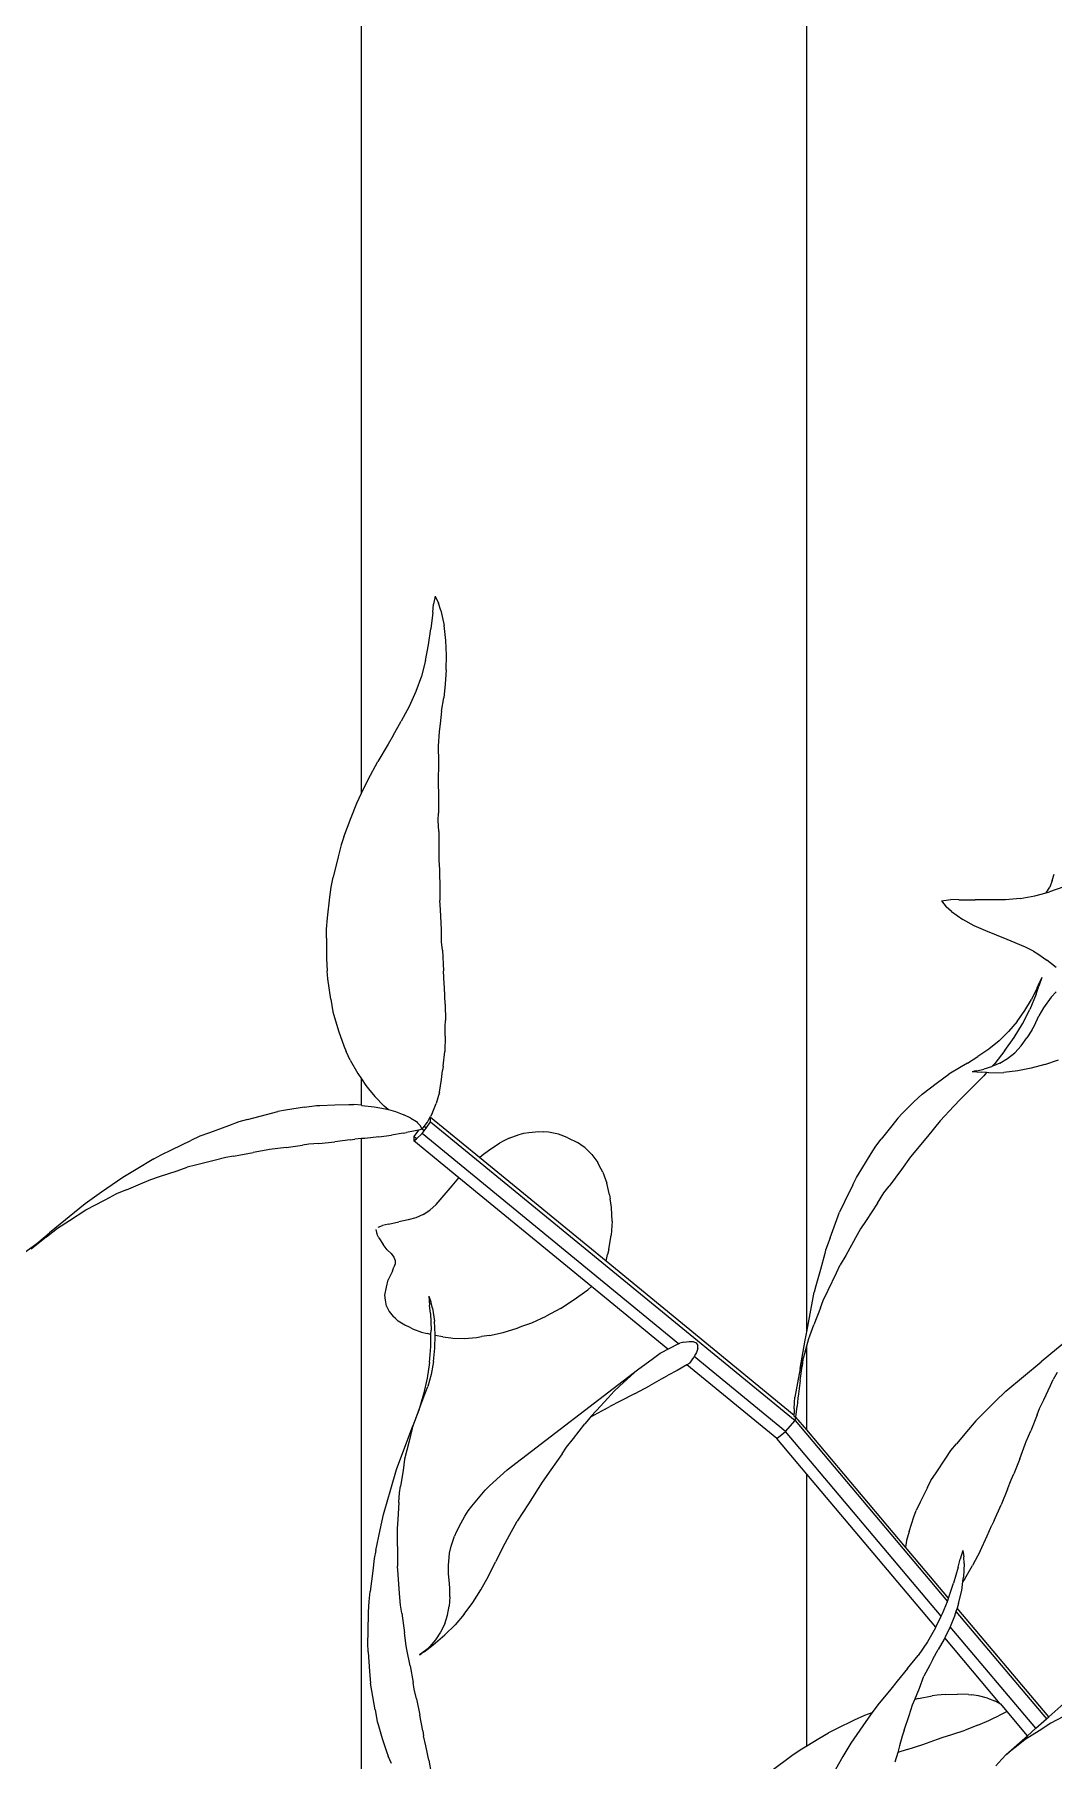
# Model space of a CAD drawing. Header units: metres. Extents: x 12.2 to 77.2, y 18.8 to 35.5.
# Drawn here: x 57.415 to 57.793, y 21.403 to 22.043 of the extents above; entities that cross this region are included whole.
import ezdxf

# ---------------------------------------------------------------- set-up
doc = ezdxf.new("R2010")
doc.units = ezdxf.units.M
doc.layers.add('0inne_gulv', color=7, linetype='Continuous', lineweight=13)

# ---------------------------------------------------------------- blocks, each defined once
blk = doc.blocks.new('One bedroom house ls')
for p, q in [((4.06132, -2.21801), (4.06132, -0.47966)), ((4.22642, -2.41763), (4.22642, -0.47966)), ((4.08776, -2.15099), (4.08802, -2.14801)), ((4.08862, -2.14495), (4.08802, -2.14801)), ((4.08862, -2.14495), (4.08984, -2.14756)), ((4.09071, -2.15025), (4.08984, -2.14756)), ((4.08776, -2.15099), (4.08706, -2.15706)), ((4.09071, -2.15025), (4.09195, -2.15583)), ((4.08617, -2.16298), (4.08706, -2.15706)), ((4.09263, -2.16136), (4.09195, -2.15583)), ((4.0928, -2.16688), (4.09263, -2.16136)), ((4.08507, -2.16882), (4.08617, -2.16298)), ((4.09269, -2.1723), (4.0928, -2.16688)), ((4.08353, -2.1746), (4.08151, -2.1803)), ((4.08507, -2.16882), (4.08353, -2.1746)), ((4.09269, -2.1723), (4.09235, -2.17758)), ((4.08151, -2.1803), (4.079, -2.18591)), ((4.09235, -2.17758), (4.09179, -2.18269)), ((4.079, -2.18591), (4.07603, -2.19137)), ((4.09102, -2.18761), (4.09179, -2.18269)), ((4.07306, -2.19666), (4.07603, -2.19137)), ((4.09043, -2.1923), (4.09016, -2.19509)), ((4.09102, -2.18761), (4.09043, -2.1923)), ((4.07121, -2.19985), (4.06734, -2.20625)), ((4.07306, -2.19666), (4.07121, -2.19985)), ((4.09016, -2.19509), (4.08979, -2.20061)), ((4.06383, -2.2129), (4.06734, -2.20625)), ((4.08992, -2.20635), (4.08975, -2.21406)), ((4.08979, -2.20061), (4.08992, -2.20635)), ((4.06132, -2.21801), (4.06383, -2.2129)), ((4.05954, -2.22165), (4.06132, -2.21801)), ((4.08975, -2.21406), (4.08989, -2.21884)), ((4.08989, -2.21884), (4.08987, -2.22543)), ((4.05744, -2.22699), (4.05954, -2.22165)), ((4.08978, -2.22815), (4.08987, -2.22543)), ((4.0548, -2.23424), (4.05744, -2.22699)), ((4.08995, -2.23224), (4.08978, -2.22815)), ((4.08995, -2.23224), (4.09003, -2.23923)), ((4.0538, -2.23719), (4.05263, -2.24161)), ((4.0548, -2.23424), (4.0538, -2.23719)), ((4.05263, -2.24161), (4.05086, -2.24907)), ((4.09003, -2.23923), (4.08997, -2.24277)), ((4.08997, -2.24277), (4.09018, -2.24639)), ((4.05008, -2.25279), (4.05086, -2.24907)), ((4.09018, -2.24639), (4.09038, -2.25369)), ((4.31744, -2.25035), (4.31647, -2.2528)), ((4.31744, -2.25035), (4.31814, -2.24805)), ((4.04869, -2.26416), (4.04955, -2.25659)), ((4.04955, -2.25659), (4.05008, -2.25279)), ((4.09038, -2.25369), (4.09038, -2.25781)), ((4.09062, -2.2611), (4.09038, -2.25781)), ((4.27638, -2.25795), (4.27977, -2.25745)), ((4.28282, -2.25747), (4.27977, -2.25745)), ((4.28282, -2.25747), (4.28886, -2.25751)), ((4.29459, -2.25754), (4.28886, -2.25751)), ((4.30009, -2.25748), (4.29459, -2.25754)), ((4.30554, -2.25702), (4.30009, -2.25748)), ((4.30554, -2.25702), (4.31097, -2.25607)), ((4.31097, -2.25607), (4.31511, -2.25496)), ((4.31511, -2.25496), (4.31516, -2.2549)), ((4.31516, -2.2549), (4.31647, -2.2528)), ((4.31516, -2.2549), (4.31636, -2.25462)), ((4.32167, -2.25269), (4.31636, -2.25462)), ((4.04833, -2.26837), (4.04869, -2.26416)), ((4.09095, -2.26861), (4.09062, -2.2611)), ((4.27638, -2.25795), (4.27804, -2.26016)), ((4.28002, -2.26187), (4.27804, -2.26016)), ((4.28002, -2.26187), (4.28421, -2.26481)), ((4.04828, -2.27173), (4.04833, -2.26837)), ((4.09103, -2.27315), (4.09095, -2.26861)), ((4.28846, -2.26715), (4.28421, -2.26481)), ((4.29275, -2.269), (4.28846, -2.26715)), ((4.30068, -2.27221), (4.29275, -2.269)), ((4.04828, -2.27173), (4.04837, -2.2793)), ((4.0913, -2.27618), (4.09103, -2.27315)), ((4.0913, -2.27618), (4.09177, -2.2838)), ((4.30745, -2.27501), (4.30068, -2.27221)), ((4.31043, -2.27653), (4.30745, -2.27501)), ((4.31043, -2.27653), (4.31213, -2.27755)), ((4.04837, -2.2793), (4.04855, -2.28382)), ((4.31213, -2.27755), (4.31538, -2.27984)), ((4.31882, -2.28262), (4.31538, -2.27984)), ((4.04888, -2.28683), (4.04855, -2.28382)), ((4.04992, -2.29431), (4.04888, -2.28683)), ((4.09193, -2.28869), (4.09177, -2.2838)), ((4.09206, -2.28999), (4.09193, -2.28869)), ((4.31146, -2.29245), (4.31245, -2.28952)), ((4.31188, -2.29018), (4.31271, -2.28812)), ((4.3135, -2.28632), (4.31245, -2.28952)), ((4.3135, -2.28632), (4.31271, -2.28812)), ((4.04992, -2.29431), (4.05072, -2.29904)), ((4.09239, -2.29614), (4.09206, -2.28999)), ((4.09239, -2.29614), (4.09241, -2.30219)), ((4.30728, -2.29855), (4.30977, -2.29441)), ((4.31146, -2.29245), (4.30907, -2.29818)), ((4.31188, -2.29018), (4.30977, -2.29441)), ((4.31697, -2.29356), (4.31416, -2.29752)), ((4.31889, -2.29163), (4.31697, -2.29356)), ((4.05072, -2.29904), (4.05103, -2.30029)), ((4.05103, -2.30029), (4.05275, -2.3061)), ((4.0923, -2.30453), (4.09241, -2.30219)), ((4.30441, -2.3026), (4.3012, -2.30637)), ((4.30441, -2.3026), (4.30728, -2.29855)), ((4.30636, -2.30352), (4.30907, -2.29818)), ((4.31079, -2.30406), (4.31245, -2.30056)), ((4.31416, -2.29752), (4.31245, -2.30056)), ((4.05275, -2.3061), (4.05472, -2.31165)), ((4.09237, -2.30808), (4.09217, -2.31374)), ((4.09237, -2.30808), (4.0923, -2.30453)), ((4.3012, -2.30637), (4.29769, -2.3098)), ((4.29989, -2.31342), (4.3033, -2.30856)), ((4.3033, -2.30856), (4.30636, -2.30352)), ((4.30591, -2.31163), (4.30801, -2.30866)), ((4.30982, -2.30579), (4.30801, -2.30866)), ((4.30982, -2.30579), (4.31079, -2.30406)), ((4.05472, -2.31165), (4.0556, -2.31374)), ((4.05717, -2.31692), (4.0556, -2.31374)), ((4.09164, -2.31912), (4.09217, -2.31374)), ((4.29388, -2.31286), (4.28981, -2.31554)), ((4.29769, -2.3098), (4.29388, -2.31286)), ((4.29989, -2.31342), (4.29614, -2.31815)), ((4.30088, -2.31637), (4.30354, -2.31421)), ((4.30354, -2.31421), (4.30591, -2.31163)), ((4.05717, -2.31692), (4.05997, -2.32183)), ((4.05997, -2.32183), (4.06132, -2.32389)), ((4.09103, -2.32416), (4.09137, -2.32074)), ((4.09164, -2.31912), (4.09137, -2.32074)), ((4.28363, -2.31944), (4.27906, -2.32215)), ((4.28594, -2.31802), (4.28363, -2.31944)), ((4.28594, -2.31802), (4.28981, -2.31554)), ((4.28772, -2.32118), (4.28833, -2.321)), ((4.28772, -2.32118), (4.29106, -2.32144)), ((4.28945, -2.32091), (4.28833, -2.321)), ((4.28945, -2.32091), (4.29206, -2.32034)), ((4.29308, -2.32157), (4.29106, -2.32144)), ((4.29492, -2.31941), (4.29206, -2.32034)), ((4.29308, -2.32157), (4.29206, -2.32271)), ((4.29388, -2.32162), (4.29308, -2.32157)), ((4.29388, -2.32162), (4.29941, -2.32152)), ((4.29507, -2.31934), (4.29492, -2.31941)), ((4.29797, -2.3181), (4.29507, -2.31934)), ((4.29614, -2.31815), (4.29507, -2.31934)), ((4.29797, -2.3181), (4.30088, -2.31637)), ((4.30461, -2.32096), (4.29941, -2.32152)), ((4.30958, -2.31995), (4.30461, -2.32096)), ((4.31462, -2.31856), (4.30958, -2.31995)), ((4.31462, -2.31856), (4.3198, -2.31681)), ((4.06132, -2.33367), (4.06132, -2.32389)), ((4.06132, -2.32389), (4.06292, -2.32633)), ((4.06292, -2.32633), (4.06392, -2.32763)), ((4.06392, -2.32763), (4.06624, -2.33038)), ((4.09018, -2.3288), (4.09103, -2.32416)), ((4.26922, -2.32952), (4.27486, -2.3252)), ((4.27486, -2.3252), (4.27906, -2.32215)), ((4.28767, -2.32708), (4.28346, -2.33139)), ((4.28767, -2.32708), (4.29206, -2.32271)), ((4.04023, -2.33441), (4.03317, -2.33553)), ((4.04023, -2.33441), (4.04467, -2.33376)), ((4.04467, -2.33376), (4.04587, -2.33369)), ((4.04587, -2.33369), (4.05137, -2.33347)), ((4.05137, -2.33347), (4.05657, -2.33338)), ((4.05657, -2.33338), (4.0585, -2.33339)), ((4.06132, -2.33367), (4.0585, -2.33339)), ((4.0615, -2.33369), (4.06132, -2.33367)), ((4.0615, -2.33369), (4.06607, -2.33428)), ((4.06607, -2.33428), (4.07019, -2.33497)), ((4.06624, -2.33038), (4.06972, -2.33394)), ((4.07116, -2.33517), (4.06972, -2.33394)), ((4.08748, -2.33672), (4.089, -2.333)), ((4.09018, -2.3288), (4.089, -2.333)), ((4.26192, -2.33665), (4.26615, -2.33245)), ((4.26615, -2.33245), (4.26922, -2.32952)), ((4.28093, -2.33404), (4.27586, -2.33944)), ((4.28346, -2.33139), (4.28093, -2.33404)), ((4.01585, -2.33982), (4.01197, -2.34123)), ((4.01902, -2.33895), (4.01585, -2.33982)), ((4.01902, -2.33895), (4.0261, -2.33708)), ((4.0261, -2.33708), (4.0303, -2.33601)), ((4.03317, -2.33553), (4.0303, -2.33601)), ((4.07019, -2.33497), (4.07116, -2.33517)), ((4.07116, -2.33517), (4.07136, -2.33522)), ((4.07136, -2.33522), (4.07388, -2.336)), ((4.07388, -2.336), (4.07706, -2.33721)), ((4.07966, -2.33845), (4.07706, -2.33721)), ((4.07966, -2.33845), (4.08166, -2.3397)), ((4.08166, -2.3397), (4.08212, -2.34013)), ((4.08212, -2.34013), (4.08306, -2.34111)), ((4.08459, -2.34153), (4.0858, -2.33991)), ((4.08529, -2.3421), (4.08692, -2.33982)), ((4.0858, -2.33991), (4.08644, -2.33864)), ((4.08644, -2.33864), (4.08686, -2.3378)), ((4.08694, -2.3382), (4.08644, -2.33864)), ((4.08748, -2.33672), (4.08686, -2.3378)), ((4.08692, -2.33982), (4.08694, -2.3382)), ((4.08692, -2.33982), (4.22205, -2.45054)), ((4.10504, -2.35303), (4.08694, -2.3382)), ((4.26018, -2.33844), (4.2579, -2.34126)), ((4.26192, -2.33665), (4.26018, -2.33844)), ((4.27586, -2.33944), (4.27114, -2.34529)), ((3.99114, -2.35004), (3.998, -2.34676)), ((4.0014, -2.34516), (3.998, -2.34676)), ((4.00495, -2.34382), (4.0014, -2.34516)), ((4.01197, -2.34123), (4.00495, -2.34382)), ((4.0455, -2.34777), (4.05144, -2.34716)), ((4.05714, -2.34645), (4.05144, -2.34716)), ((4.05714, -2.34645), (4.05888, -2.3462)), ((4.06132, -2.34601), (4.05888, -2.3462)), ((4.06261, -2.34592), (4.06132, -2.34601)), ((4.06132, -2.58298), (4.06132, -2.34601)), ((4.06776, -2.34539), (4.06261, -2.34592)), ((4.06776, -2.34539), (4.0725, -2.34475)), ((4.07677, -2.344), (4.0725, -2.34475)), ((4.07677, -2.344), (4.07805, -2.34371)), ((4.08057, -2.34331), (4.07805, -2.34371)), ((4.08248, -2.34286), (4.08057, -2.34331)), ((4.08076, -2.34527), (4.08074, -2.34689)), ((4.08074, -2.34689), (4.0817, -2.34604)), ((4.09739, -2.36053), (4.08074, -2.34689)), ((4.08248, -2.34286), (4.08076, -2.34527)), ((4.0817, -2.34604), (4.08076, -2.34527)), ((4.0817, -2.34604), (4.08382, -2.34416)), ((4.08384, -2.34254), (4.08248, -2.34286)), ((4.08384, -2.34254), (4.08306, -2.34111)), ((4.08382, -2.34416), (4.08529, -2.3421)), ((4.17889, -2.42206), (4.08382, -2.34416)), ((4.08384, -2.34254), (4.08459, -2.34153)), ((4.08456, -2.34313), (4.08384, -2.34254)), ((4.08529, -2.3421), (4.08459, -2.34153)), ((4.11382, -2.34691), (4.11245, -2.34773)), ((4.11611, -2.3459), (4.11382, -2.34691)), ((4.11611, -2.3459), (4.11976, -2.34455)), ((4.11976, -2.34455), (4.12146, -2.34406)), ((4.12146, -2.34406), (4.12341, -2.34373)), ((4.12341, -2.34373), (4.12706, -2.34343)), ((4.12706, -2.34343), (4.12898, -2.34347)), ((4.13069, -2.34365), (4.12898, -2.34347)), ((4.13431, -2.34442), (4.13069, -2.34365)), ((4.13634, -2.34509), (4.13431, -2.34442)), ((4.13787, -2.34568), (4.13634, -2.34509)), ((4.13787, -2.34568), (4.14142, -2.34751)), ((4.25202, -2.34878), (4.25399, -2.34621)), ((4.2579, -2.34126), (4.25399, -2.34621)), ((4.27114, -2.34529), (4.26491, -2.35278)), ((3.98437, -2.35357), (3.97775, -2.35746)), ((3.98437, -2.35357), (3.98704, -2.35202)), ((3.98704, -2.35202), (3.99114, -2.35004)), ((4.01099, -2.353), (4.00675, -2.35412)), ((4.01389, -2.3525), (4.01099, -2.353)), ((4.01389, -2.3525), (4.02121, -2.35116)), ((4.02594, -2.35024), (4.02121, -2.35116)), ((4.02722, -2.3501), (4.02594, -2.35024)), ((4.03335, -2.34933), (4.02722, -2.3501)), ((4.03335, -2.34933), (4.03944, -2.34845)), ((4.04182, -2.34807), (4.03944, -2.34845)), ((4.0455, -2.34777), (4.04182, -2.34807)), ((4.10504, -2.35303), (4.10602, -2.35211)), ((4.15197, -2.39149), (4.10504, -2.35303)), ((4.10602, -2.35211), (4.10885, -2.3501)), ((4.10885, -2.3501), (4.11245, -2.34773)), ((4.14352, -2.34892), (4.14142, -2.34751)), ((4.14414, -2.34936), (4.14352, -2.34892)), ((4.14673, -2.3519), (4.14414, -2.34936)), ((4.14673, -2.3519), (4.14888, -2.35488)), ((4.24678, -2.35719), (4.25028, -2.35153)), ((4.25028, -2.35153), (4.25202, -2.34878)), ((4.26491, -2.35278), (4.26152, -2.35744)), ((3.97775, -2.35746), (3.97284, -2.36037)), ((3.98327, -2.36112), (3.98648, -2.36007)), ((3.98648, -2.36007), (3.99302, -2.3579)), ((3.99302, -2.3579), (3.99674, -2.35664)), ((3.99978, -2.35589), (3.99674, -2.35664)), ((4.00675, -2.35412), (3.99978, -2.35589)), ((4.14955, -2.35623), (4.14888, -2.35488)), ((4.15076, -2.35844), (4.14955, -2.35623)), ((4.15076, -2.35844), (4.15229, -2.36247)), ((4.2448, -2.36045), (4.24678, -2.35719)), ((4.26152, -2.35744), (4.25692, -2.36366)), ((3.96492, -2.36591), (3.95885, -2.37018)), ((3.97284, -2.36037), (3.96492, -2.36591)), ((3.97069, -2.36641), (3.96843, -2.3676)), ((3.97418, -2.36497), (3.97069, -2.36641)), ((3.97418, -2.36497), (3.9802, -2.36243)), ((3.9802, -2.36243), (3.98327, -2.36112)), ((4.08904, -2.37046), (4.09348, -2.36524)), ((4.09348, -2.36524), (4.09493, -2.36351)), ((4.09493, -2.36351), (4.09739, -2.36053)), ((4.1466, -2.40085), (4.09739, -2.36053)), ((4.15331, -2.36681), (4.15229, -2.36247)), ((4.24347, -2.36316), (4.24043, -2.36945)), ((4.24347, -2.36316), (4.2448, -2.36045)), ((4.25257, -2.36999), (4.25504, -2.36614)), ((4.25504, -2.36614), (4.25692, -2.36366)), ((3.95885, -2.37018), (3.94567, -2.38096)), ((3.95306, -2.37634), (3.95911, -2.37245)), ((3.95911, -2.37245), (3.963, -2.37044)), ((3.963, -2.37044), (3.96843, -2.3676)), ((4.08416, -2.37417), (4.08668, -2.37256)), ((4.08668, -2.37256), (4.08904, -2.37046)), ((4.15331, -2.36681), (4.15347, -2.36831)), ((4.15399, -2.37159), (4.15347, -2.36831)), ((4.15422, -2.37665), (4.15399, -2.37159)), ((4.24043, -2.36945), (4.23858, -2.37332)), ((4.25257, -2.36999), (4.24841, -2.37638)), ((3.94453, -2.38243), (3.94864, -2.37916)), ((3.94864, -2.37916), (3.95306, -2.37634)), ((4.06745, -2.37884), (4.06911, -2.37816)), ((4.07127, -2.3777), (4.06911, -2.37816)), ((4.07127, -2.3777), (4.0752, -2.37686)), ((4.07857, -2.37609), (4.0752, -2.37686)), ((4.08148, -2.37532), (4.07857, -2.37609)), ((4.08416, -2.37417), (4.08148, -2.37532)), ((4.15422, -2.37665), (4.1539, -2.38186)), ((4.23504, -2.38285), (4.23758, -2.37601)), ((4.23758, -2.37601), (4.23858, -2.37332)), ((4.24841, -2.37638), (4.24633, -2.3795)), ((3.93594, -2.38843), (3.9409, -2.38488)), ((3.94453, -2.38243), (3.93886, -2.38695)), ((3.9409, -2.38488), (3.94567, -2.38096)), ((4.06665, -2.37975), (4.06694, -2.38129)), ((4.06775, -2.38279), (4.06694, -2.38129)), ((4.06775, -2.38279), (4.06936, -2.38529)), ((4.07087, -2.3872), (4.06936, -2.38529)), ((4.15302, -2.38717), (4.1539, -2.38186)), ((4.23504, -2.38285), (4.2334, -2.38733)), ((4.24449, -2.38281), (4.24084, -2.38928)), ((4.24633, -2.3795), (4.24449, -2.38281)), ((4.07226, -2.38862), (4.07087, -2.3872)), ((4.07226, -2.38862), (4.07325, -2.38992)), ((4.07325, -2.38992), (4.07377, -2.3912)), ((4.07377, -2.3912), (4.07379, -2.39247)), ((4.15197, -2.39149), (4.15254, -2.38899)), ((4.22175, -2.44866), (4.15197, -2.39149)), ((4.15302, -2.38717), (4.15254, -2.38899)), ((4.23306, -2.38855), (4.23144, -2.39453)), ((4.2334, -2.38733), (4.23306, -2.38855)), ((4.24084, -2.38928), (4.23881, -2.39282)), ((4.07054, -2.40111), (4.07126, -2.3984)), ((4.07234, -2.39612), (4.07126, -2.3984)), ((4.07277, -2.39513), (4.07234, -2.39612)), ((4.07277, -2.39513), (4.07335, -2.3937)), ((4.07379, -2.39247), (4.07335, -2.3937)), ((4.23144, -2.39453), (4.22982, -2.40056)), ((4.23435, -2.40224), (4.23743, -2.39576)), ((4.23743, -2.39576), (4.23881, -2.39282)), ((4.07001, -2.40409), (4.07054, -2.40111)), ((4.07016, -2.40594), (4.07001, -2.40409)), ((4.08632, -2.40443), (4.08701, -2.40651)), ((4.08632, -2.40443), (4.08654, -2.40774)), ((4.1402, -2.40567), (4.14186, -2.40441)), ((4.14186, -2.40441), (4.14518, -2.40205)), ((4.1466, -2.40085), (4.14518, -2.40205)), ((4.1749, -2.42403), (4.1466, -2.40085)), ((4.22642, -2.41763), (4.22918, -2.40295)), ((4.22982, -2.40056), (4.22918, -2.40295)), ((4.23252, -2.40604), (4.23435, -2.40224)), ((4.07063, -2.40809), (4.07016, -2.40594)), ((4.07063, -2.40809), (4.07093, -2.40882)), ((4.07093, -2.40882), (4.07162, -2.41012)), ((4.07162, -2.41012), (4.07305, -2.41196)), ((4.08684, -2.41082), (4.08654, -2.40774)), ((4.08684, -2.41082), (4.08711, -2.41703)), ((4.08761, -2.40881), (4.08701, -2.40651)), ((4.08761, -2.40881), (4.08839, -2.4137)), ((4.1351, -2.40898), (4.12983, -2.41185)), ((4.1351, -2.40898), (4.1402, -2.40567)), ((4.23153, -2.40867), (4.22907, -2.41508)), ((4.23153, -2.40867), (4.23252, -2.40604)), ((4.33747, -2.40869), (4.31328, -2.42869)), ((4.0739, -2.41271), (4.07305, -2.41196)), ((4.07497, -2.41365), (4.0739, -2.41271)), ((4.07737, -2.41517), (4.07497, -2.41365)), ((4.07885, -2.41583), (4.07737, -2.41517)), ((4.08021, -2.41651), (4.07885, -2.41583)), ((4.08021, -2.41651), (4.08354, -2.4177)), ((4.08354, -2.4177), (4.08569, -2.41821)), ((4.08708, -2.41862), (4.08711, -2.41703)), ((4.08869, -2.41866), (4.08839, -2.4137)), ((4.1139, -2.41788), (4.11907, -2.41623)), ((4.11907, -2.41623), (4.12075, -2.41554)), ((4.12075, -2.41554), (4.12444, -2.41425)), ((4.12444, -2.41425), (4.12983, -2.41185)), ((4.22585, -2.42069), (4.22642, -2.41763)), ((4.22752, -2.41906), (4.22907, -2.41508)), ((4.08708, -2.41862), (4.08569, -2.41821)), ((4.08653, -2.42895), (4.08701, -2.42305)), ((4.08701, -2.42305), (4.08708, -2.41862)), ((4.08802, -2.42862), (4.08855, -2.42369)), ((4.08855, -2.42369), (4.08869, -2.41897)), ((4.08869, -2.41897), (4.08869, -2.41866)), ((4.09153, -2.41954), (4.08869, -2.41897)), ((4.09153, -2.41954), (4.09439, -2.41983)), ((4.09439, -2.41983), (4.09522, -2.41997)), ((4.09522, -2.41997), (4.09947, -2.42011)), ((4.09947, -2.42011), (4.10394, -2.41974)), ((4.10394, -2.41974), (4.1058, -2.41938)), ((4.1088, -2.41902), (4.1058, -2.41938)), ((4.1088, -2.41902), (4.1139, -2.41788)), ((4.17275, -2.42516), (4.1749, -2.42403)), ((4.1749, -2.42403), (4.17583, -2.42355)), ((4.17583, -2.42355), (4.17847, -2.42225)), ((4.17847, -2.42225), (4.17889, -2.42206)), ((4.17889, -2.42206), (4.17933, -2.42186)), ((4.18083, -2.42149), (4.17933, -2.42186)), ((4.18083, -2.42149), (4.18282, -2.42118)), ((4.18282, -2.42118), (4.18429, -2.4212)), ((4.18429, -2.4212), (4.18459, -2.42131)), ((4.18459, -2.42131), (4.1854, -2.42174)), ((4.1854, -2.42174), (4.18602, -2.42266)), ((4.18607, -2.42386), (4.18554, -2.42531)), ((4.18607, -2.42386), (4.18602, -2.42266)), ((4.22395, -2.43121), (4.22585, -2.42069)), ((4.22578, -2.42505), (4.22642, -2.42286)), ((4.22642, -2.42286), (4.22721, -2.42015)), ((4.22642, -2.45396), (4.22642, -2.42286)), ((4.22721, -2.42015), (4.22752, -2.41906)), ((4.08653, -2.42895), (4.08563, -2.43484)), ((4.08802, -2.42862), (4.08712, -2.43338)), ((4.1636, -2.4317), (4.16953, -2.42737)), ((4.16953, -2.42737), (4.17203, -2.42556)), ((4.17203, -2.42556), (4.17275, -2.42516)), ((4.18195, -2.42982), (4.17831, -2.43192)), ((4.183, -2.42921), (4.18195, -2.42982)), ((4.21531, -2.45715), (4.18195, -2.42982)), ((4.183, -2.42921), (4.18455, -2.42714)), ((4.1847, -2.42682), (4.18455, -2.42714)), ((4.18517, -2.42589), (4.1847, -2.42682)), ((4.2185, -2.45451), (4.1847, -2.42682)), ((4.18554, -2.42531), (4.18517, -2.42589)), ((4.22395, -2.43121), (4.22444, -2.42958)), ((4.22396, -2.43571), (4.22465, -2.43038)), ((4.22497, -2.4278), (4.22444, -2.42958)), ((4.22497, -2.4278), (4.22465, -2.43038)), ((4.22578, -2.42505), (4.22497, -2.4278)), ((4.30024, -2.43961), (4.31328, -2.42869)), ((4.08563, -2.43484), (4.08429, -2.44074)), ((4.08712, -2.43338), (4.08586, -2.43794)), ((4.11529, -2.46878), (4.1636, -2.4317)), ((4.15695, -2.4378), (4.16119, -2.43392)), ((4.16119, -2.43392), (4.1636, -2.4317)), ((4.17331, -2.4347), (4.16815, -2.43761)), ((4.17331, -2.4347), (4.17498, -2.43371)), ((4.17831, -2.43192), (4.17498, -2.43371)), ((4.22395, -2.43121), (4.22193, -2.44182)), ((4.22396, -2.43571), (4.2233, -2.44064)), ((4.31678, -2.43755), (4.31776, -2.43531)), ((4.31926, -2.43272), (4.31776, -2.43531)), ((4.08016, -2.45341), (4.08424, -2.44229)), ((4.08429, -2.44074), (4.08252, -2.44663)), ((4.08424, -2.44229), (4.08586, -2.43794)), ((4.15271, -2.4421), (4.14844, -2.44676)), ((4.15497, -2.43959), (4.15271, -2.4421)), ((4.1572, -2.44337), (4.15338, -2.44526)), ((4.15695, -2.4378), (4.15497, -2.43959)), ((4.16276, -2.44051), (4.1572, -2.44337)), ((4.16276, -2.44051), (4.16815, -2.43761)), ((4.22182, -2.4438), (4.22193, -2.44182)), ((4.22309, -2.44217), (4.22282, -2.4452)), ((4.2233, -2.44064), (4.22309, -2.44217)), ((4.29629, -2.44349), (4.30024, -2.43961)), ((4.31274, -2.44603), (4.31434, -2.44278)), ((4.31434, -2.44278), (4.31678, -2.43755)), ((4.08252, -2.44663), (4.08032, -2.45247)), ((4.14605, -2.44937), (4.14418, -2.45178)), ((4.1462, -2.44917), (4.14605, -2.44937)), ((4.14605, -2.44937), (4.1462, -2.44928)), ((4.15163, -2.44626), (4.1462, -2.44928)), ((4.14844, -2.44676), (4.1462, -2.44917)), ((4.15163, -2.44626), (4.15338, -2.44526)), ((4.22173, -2.44613), (4.22171, -2.44784)), ((4.22175, -2.44866), (4.22171, -2.44784)), ((4.22173, -2.44613), (4.22182, -2.4438)), ((4.22177, -2.44892), (4.22175, -2.44866)), ((4.22177, -2.44892), (4.22181, -2.44907)), ((4.22204, -2.44942), (4.22181, -2.44907)), ((4.22238, -2.44928), (4.22204, -2.44942)), ((4.22205, -2.45054), (4.22238, -2.44928)), ((4.2224, -2.44927), (4.22238, -2.44928)), ((4.2224, -2.44927), (4.22241, -2.4492)), ((4.22241, -2.4492), (4.22282, -2.4452)), ((4.22642, -2.45396), (4.22241, -2.4492)), ((4.29112, -2.44859), (4.2891, -2.4506)), ((4.29112, -2.44859), (4.29629, -2.44349)), ((4.31187, -2.44834), (4.30947, -2.45429)), ((4.31187, -2.44834), (4.31274, -2.44603)), ((4.0743, -2.46866), (4.08032, -2.45247)), ((4.08016, -2.45341), (4.07898, -2.4582)), ((4.13994, -2.45714), (4.14418, -2.45178)), ((4.21531, -2.45715), (4.2185, -2.45451)), ((4.2185, -2.45451), (4.22205, -2.45054)), ((4.27627, -2.523), (4.2185, -2.45451)), ((4.22205, -2.45054), (4.27854, -2.51751)), ((4.26304, -2.49737), (4.22642, -2.45396)), ((4.28636, -2.45383), (4.28194, -2.45911)), ((4.2891, -2.4506), (4.28636, -2.45383)), ((4.30779, -2.45821), (4.30947, -2.45429)), ((4.07898, -2.4582), (4.07732, -2.46483)), ((4.13569, -2.46278), (4.1373, -2.46041)), ((4.1373, -2.46041), (4.13994, -2.45714)), ((4.22642, -2.47032), (4.21531, -2.45715)), ((4.27793, -2.46445), (4.27984, -2.46166)), ((4.27984, -2.46166), (4.28194, -2.45911)), ((4.30542, -2.46471), (4.30743, -2.4593)), ((4.30743, -2.4593), (4.30779, -2.45821)), ((4.07217, -2.47593), (4.0743, -2.46866)), ((4.07671, -2.46897), (4.07582, -2.47479)), ((4.07732, -2.46483), (4.07671, -2.46897)), ((4.11529, -2.46878), (4.11277, -2.47108)), ((4.13151, -2.46877), (4.12827, -2.47328)), ((4.13569, -2.46278), (4.13151, -2.46877)), ((4.27434, -2.46985), (4.27793, -2.46445)), ((4.30542, -2.46471), (4.30315, -2.47022)), ((4.07543, -2.47723), (4.07582, -2.47479)), ((4.1088, -2.47475), (4.10715, -2.47628)), ((4.11277, -2.47108), (4.1088, -2.47475)), ((4.12827, -2.47328), (4.1232, -2.48141)), ((4.22642, -2.57108), (4.22642, -2.47032)), ((4.2743, -2.52708), (4.22642, -2.47032)), ((4.27116, -2.47526), (4.26845, -2.48071)), ((4.27116, -2.47526), (4.27245, -2.47277)), ((4.27245, -2.47277), (4.27434, -2.46985)), ((4.30086, -2.47595), (4.30215, -2.47243)), ((4.30215, -2.47243), (4.30315, -2.47022)), ((4.06943, -2.48535), (4.07217, -2.47593)), ((4.07521, -2.48088), (4.07477, -2.48722)), ((4.07521, -2.48088), (4.07543, -2.47723)), ((4.10224, -2.48221), (4.10531, -2.47848)), ((4.10531, -2.47848), (4.10715, -2.47628)), ((4.1232, -2.48141), (4.11908, -2.48777)), ((4.26845, -2.48071), (4.26696, -2.48388)), ((4.29589, -2.48749), (4.29848, -2.48176)), ((4.30086, -2.47595), (4.29848, -2.48176)), ((4.06824, -2.49101), (4.06943, -2.48535)), ((4.07477, -2.48722), (4.07453, -2.49047)), ((4.0975, -2.48971), (4.09964, -2.48596)), ((4.09964, -2.48596), (4.10083, -2.48399)), ((4.10083, -2.48399), (4.10224, -2.48221)), ((4.11547, -2.49433), (4.11908, -2.48777)), ((4.26438, -2.49157), (4.26616, -2.48613)), ((4.26616, -2.48613), (4.26696, -2.48388)), ((4.29589, -2.48749), (4.295, -2.4893)), ((4.06666, -2.49862), (4.06824, -2.49101)), ((4.07453, -2.49047), (4.07458, -2.49378)), ((4.07458, -2.49378), (4.07463, -2.50055)), ((4.0946, -2.49709), (4.0958, -2.49339)), ((4.09639, -2.49181), (4.0958, -2.49339)), ((4.0975, -2.48971), (4.09639, -2.49181)), ((4.11376, -2.49755), (4.11547, -2.49433)), ((4.26438, -2.49157), (4.2634, -2.49491)), ((4.2907, -2.49885), (4.29334, -2.49324)), ((4.29334, -2.49324), (4.295, -2.4893)), ((4.06666, -2.49862), (4.06603, -2.50167)), ((4.07463, -2.50055), (4.07464, -2.50442)), ((4.09353, -2.50418), (4.09392, -2.49964)), ((4.09392, -2.49964), (4.0946, -2.49709)), ((4.11376, -2.49755), (4.11105, -2.50281)), ((4.26322, -2.49585), (4.26304, -2.49737)), ((4.27901, -2.5163), (4.26304, -2.49737)), ((4.2634, -2.49491), (4.26322, -2.49585)), ((4.28421, -2.49865), (4.28324, -2.50182)), ((4.28421, -2.49865), (4.28463, -2.50096)), ((4.28478, -2.50343), (4.28463, -2.50096)), ((4.2907, -2.49885), (4.2879, -2.50417)), ((4.06546, -2.50623), (4.06454, -2.51383)), ((4.06603, -2.50167), (4.06546, -2.50623)), ((4.0749, -2.5075), (4.07464, -2.50442)), ((4.09355, -2.50736), (4.09353, -2.50418)), ((4.09392, -2.51087), (4.09355, -2.50736)), ((4.10841, -2.50818), (4.11105, -2.50281)), ((4.28254, -2.50482), (4.28085, -2.5108)), ((4.28254, -2.50482), (4.28324, -2.50182)), ((4.28478, -2.50343), (4.28457, -2.5085)), ((4.28497, -2.50917), (4.2879, -2.50417)), ((4.07546, -2.51462), (4.0749, -2.5075)), ((4.09401, -2.51271), (4.09392, -2.51087)), ((4.09401, -2.51589), (4.09401, -2.51271)), ((4.10258, -2.51791), (4.10557, -2.51323)), ((4.10557, -2.51323), (4.10841, -2.50818)), ((4.27901, -2.5163), (4.28085, -2.5108)), ((4.28264, -2.51834), (4.28385, -2.51346)), ((4.28385, -2.51346), (4.28433, -2.51014)), ((4.28433, -2.51014), (4.28457, -2.5085)), ((4.28497, -2.50917), (4.28433, -2.51014)), ((4.06397, -2.52138), (4.06411, -2.51757)), ((4.06411, -2.51757), (4.06454, -2.51383)), ((4.07576, -2.51897), (4.07546, -2.51462)), ((4.07621, -2.52187), (4.07576, -2.51897)), ((4.09325, -2.52268), (4.09386, -2.51934)), ((4.09401, -2.51589), (4.09386, -2.51934)), ((4.09942, -2.52221), (4.10258, -2.51791)), ((4.27677, -2.52198), (4.27854, -2.51751)), ((4.27854, -2.51751), (4.27894, -2.5165)), ((4.27894, -2.5165), (4.27901, -2.5163)), ((4.28211, -2.51998), (4.2817, -2.52126)), ((4.28264, -2.51834), (4.28211, -2.51998)), ((4.31612, -2.5603), (4.28211, -2.51998)), ((4.06375, -2.52887), (4.06397, -2.52138)), ((4.07621, -2.52187), (4.07726, -2.52923)), ((4.09217, -2.5259), (4.09063, -2.52896)), ((4.09217, -2.5259), (4.09325, -2.52268)), ((4.09604, -2.52617), (4.09223, -2.52996)), ((4.09942, -2.52221), (4.09604, -2.52617)), ((4.2743, -2.52708), (4.27627, -2.523)), ((4.27627, -2.523), (4.27677, -2.52198)), ((4.28114, -2.52302), (4.27958, -2.52692)), ((4.2817, -2.52126), (4.28114, -2.52302)), ((4.2817, -2.52126), (4.31527, -2.56105)), ((4.31612, -2.5603), (4.35631, -2.52469)), ((4.06365, -2.53299), (4.06375, -2.52887)), ((4.0779, -2.53403), (4.07726, -2.52923)), ((4.0887, -2.53181), (4.08666, -2.53423)), ((4.08788, -2.53362), (4.09223, -2.52996)), ((4.09063, -2.52896), (4.0887, -2.53181)), ((4.27114, -2.53252), (4.26766, -2.53756)), ((4.27418, -2.52732), (4.27114, -2.53252)), ((4.27418, -2.52732), (4.2743, -2.52708)), ((4.27738, -2.53155), (4.27516, -2.53536)), ((4.27763, -2.53103), (4.27738, -2.53155)), ((4.27938, -2.52743), (4.27763, -2.53103)), ((4.29817, -2.55543), (4.27763, -2.53103)), ((4.27958, -2.52692), (4.27938, -2.52743)), ((4.31132, -2.56455), (4.27958, -2.52692)), ((4.06385, -2.53627), (4.06365, -2.53299)), ((4.06385, -2.53627), (4.06434, -2.54355)), ((4.07817, -2.53529), (4.0779, -2.53403)), ((4.07937, -2.54142), (4.07817, -2.53529)), ((4.08553, -2.53533), (4.08279, -2.53733)), ((4.08279, -2.53733), (4.08346, -2.53692)), ((4.08452, -2.5362), (4.08346, -2.53692)), ((4.08452, -2.5362), (4.08788, -2.53362)), ((4.08788, -2.53362), (4.08553, -2.53533)), ((4.08553, -2.53533), (4.08666, -2.53423)), ((4.26377, -2.54241), (4.26766, -2.53756)), ((4.27315, -2.53897), (4.272, -2.5411)), ((4.27315, -2.53897), (4.27516, -2.53536)), ((4.06434, -2.54355), (4.06467, -2.54784)), ((4.07937, -2.54142), (4.08045, -2.54756)), ((4.26377, -2.54241), (4.25995, -2.54714)), ((4.26817, -2.54972), (4.26985, -2.54525)), ((4.272, -2.5411), (4.26985, -2.54525)), ((4.06513, -2.55069), (4.06467, -2.54784)), ((4.06633, -2.55767), (4.06513, -2.55069)), ((4.08083, -2.54999), (4.08045, -2.54756)), ((4.08169, -2.55366), (4.08083, -2.54999)), ((4.2576, -2.55001), (4.25279, -2.55581)), ((4.25995, -2.54714), (4.2576, -2.55001)), ((4.26647, -2.55383), (4.26817, -2.54972)), ((4.27772, -2.55207), (4.27476, -2.55227)), ((4.27772, -2.55207), (4.28226, -2.55195)), ((4.28635, -2.55203), (4.28226, -2.55195)), ((4.28635, -2.55203), (4.28752, -2.55212)), ((4.29009, -2.55255), (4.28752, -2.55212)), ((4.06633, -2.55767), (4.06714, -2.56202)), ((4.08169, -2.55366), (4.08296, -2.55966)), ((4.25279, -2.55581), (4.25068, -2.55873)), ((4.26441, -2.55975), (4.26565, -2.55582)), ((4.26565, -2.55582), (4.26647, -2.55383)), ((4.26786, -2.55353), (4.26647, -2.55383)), ((4.26786, -2.55353), (4.27289, -2.55257)), ((4.27476, -2.55227), (4.27289, -2.55257)), ((4.29336, -2.55335), (4.29009, -2.55255)), ((4.29336, -2.55335), (4.29607, -2.55432)), ((4.29817, -2.55543), (4.29607, -2.55432)), ((4.30067, -2.55834), (4.29755, -2.55998)), ((4.29817, -2.55543), (4.2983, -2.55553)), ((4.30067, -2.55834), (4.2983, -2.55553)), ((4.30822, -2.5673), (4.30067, -2.55834)), ((4.06714, -2.56202), (4.06745, -2.56316)), ((4.06745, -2.56316), (4.06902, -2.56835)), ((4.08405, -2.56548), (4.08296, -2.55966)), ((4.23739, -2.56476), (4.23446, -2.5662)), ((4.24394, -2.5616), (4.23739, -2.56476)), ((4.24834, -2.56199), (4.24269, -2.57003)), ((4.24783, -2.55978), (4.24394, -2.5616)), ((4.25054, -2.55878), (4.24783, -2.55978)), ((4.25068, -2.55873), (4.24834, -2.56199)), ((4.25054, -2.55878), (4.25068, -2.55873)), ((4.26255, -2.56524), (4.26441, -2.55975)), ((4.28977, -2.56343), (4.28519, -2.56519)), ((4.28977, -2.56343), (4.29387, -2.56165)), ((4.29387, -2.56165), (4.2951, -2.56103)), ((4.2951, -2.56103), (4.29755, -2.55998)), ((4.30822, -2.5673), (4.31132, -2.56455)), ((4.31132, -2.56455), (4.31527, -2.56105)), ((4.31687, -2.56264), (4.31257, -2.56544)), ((4.31527, -2.56105), (4.31612, -2.5603)), ((4.32139, -2.56034), (4.31687, -2.56264)), ((4.06902, -2.56835), (4.07061, -2.57317)), ((4.08405, -2.56548), (4.08434, -2.56729)), ((4.08522, -2.57108), (4.08434, -2.56729)), ((4.0863, -2.57639), (4.08522, -2.57108)), ((4.22458, -2.57221), (4.22642, -2.57108)), ((4.22642, -2.57108), (4.23094, -2.56832)), ((4.23094, -2.56832), (4.23446, -2.5662)), ((4.24269, -2.57003), (4.23975, -2.57501)), ((4.26081, -2.57105), (4.26013, -2.57349)), ((4.26172, -2.56753), (4.26081, -2.57105)), ((4.26255, -2.56524), (4.26172, -2.56753)), ((4.26365, -2.57244), (4.26938, -2.57058)), ((4.26938, -2.57058), (4.27487, -2.56864)), ((4.27487, -2.56864), (4.27655, -2.568)), ((4.27655, -2.568), (4.28018, -2.56689)), ((4.28018, -2.56689), (4.28519, -2.56519)), ((4.3003, -2.57432), (4.30822, -2.5673)), ((4.30477, -2.57079), (4.3015, -2.57338)), ((4.30741, -2.56868), (4.30477, -2.57079)), ((4.31257, -2.56544), (4.30741, -2.56868)), ((4.07061, -2.57317), (4.07125, -2.57492)), ((4.0725, -2.57758), (4.07125, -2.57492)), ((4.0863, -2.57639), (4.08713, -2.58136)), ((4.21225, -2.581), (4.21834, -2.57644)), ((4.21834, -2.57644), (4.22136, -2.57421)), ((4.22136, -2.57421), (4.22458, -2.57221)), ((4.23975, -2.57501), (4.23589, -2.58174)), ((4.26013, -2.57349), (4.2591, -2.57714)), ((4.26365, -2.57244), (4.26013, -2.57349)), ((4.29875, -2.57598), (4.29645, -2.5785)), ((4.29875, -2.57598), (4.3003, -2.57432)), ((4.3003, -2.57432), (4.3015, -2.57338))]:
    blk.add_line(p, q)

msp = doc.modelspace()

# ---------------------------------------------------------------- block references
at = {"layer": '0inne_gulv'}
msp.add_blockref('One bedroom house ls', (53.47489, 23.9794), dxfattribs=at)

doc.saveas('drawing.dxf')
